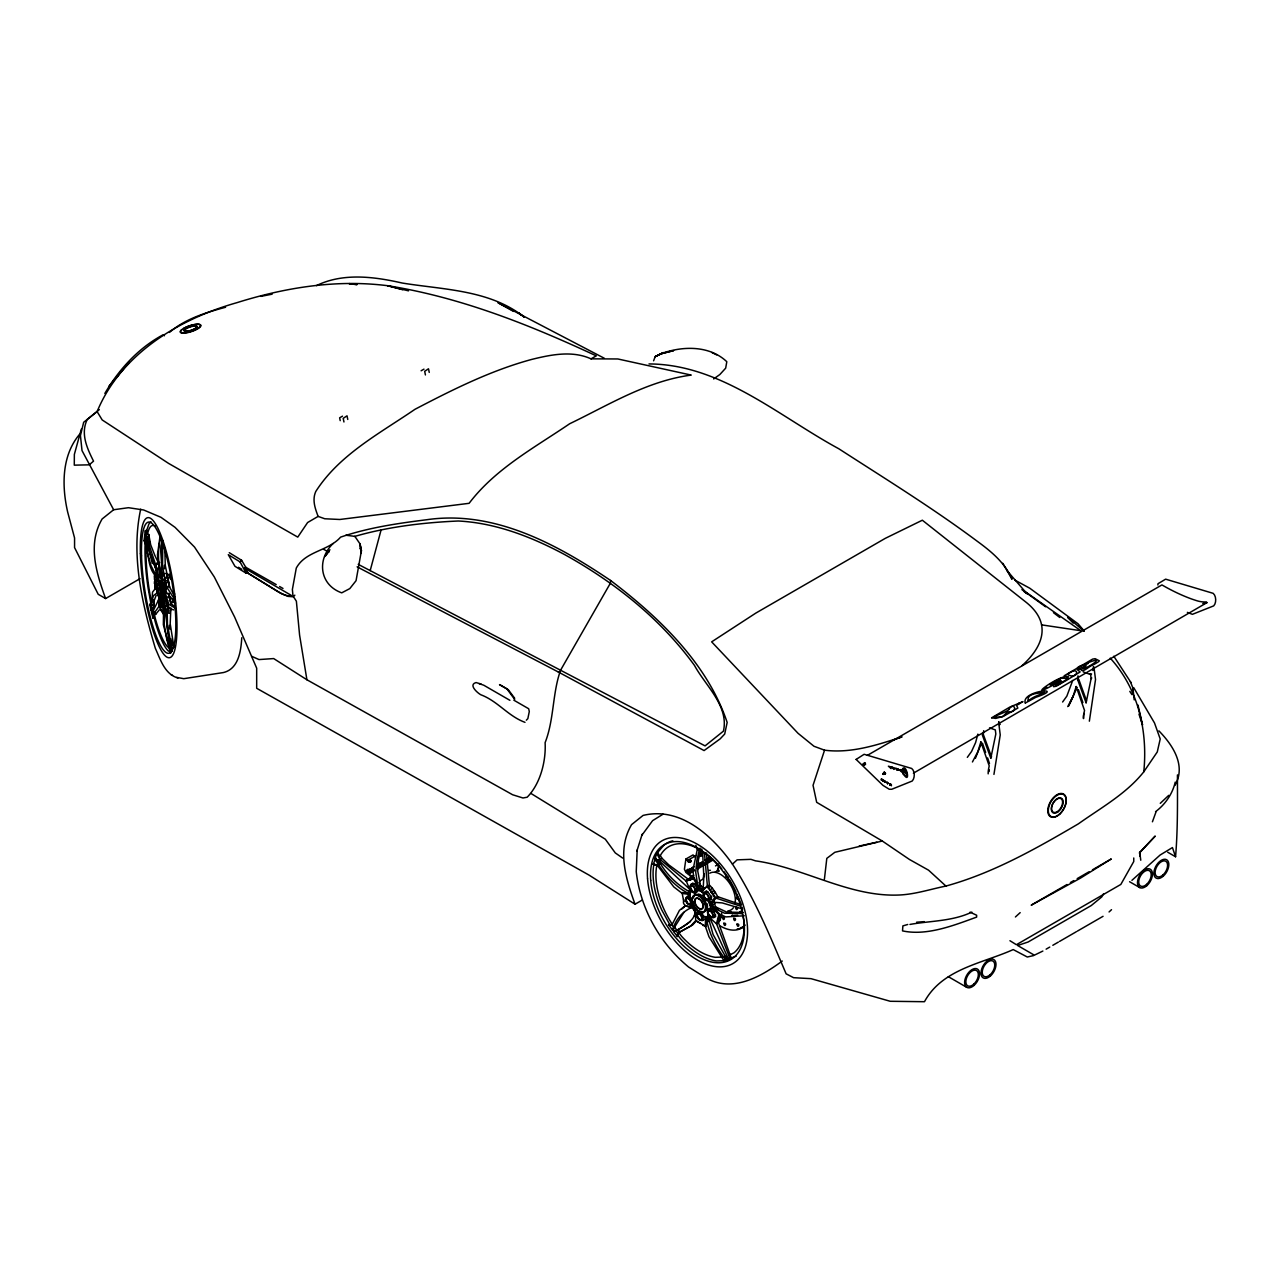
<?xml version="1.0" encoding="UTF-8"?>
<svg xmlns="http://www.w3.org/2000/svg" width="1279" height="1279" viewBox="0 0 1279 1279"><rect width="100%" height="100%" fill="white"/><g stroke="black" fill="none" stroke-linecap="round" stroke-linejoin="round"><path stroke-width="1.5" d="M153.544 599.627L154.104 607.317L152.745 607.829L152.473 610.531L153.768 612.065L152.745 607.829M1042.865 951.048L1033.416 955.637L1027.293 957.012L1013.224 949.578C982.224 963.519 942.223 968.874 924.477 1001.713L890.232 1001.281L810.998 978.659L793.588 977.684L786.121 973.831C770.198 936.372 754.642 898.45 732.467 864.14L737.104 859.856L750.949 859.344L755.505 860.847C804.683 867.865 849.608 897.49 899.952 894.98C915.62 894.149 930.616 889.177 945.916 886.059C993.175 873.061 1036.39 848.473 1078.421 823.82C1100.979 807.752 1126.351 793.795 1143.778 771.829C1147.887 731.14 1138.358 688.901 1110.236 658.141M163.584 605.718L164.879 606.534L168.524 638.988L172.137 651.107L167.437 624.184L167.245 613.632L164.879 606.534L163.584 605.718L163.36 624.744L170.794 652.945M162.881 606.102L163.424 614.16L161.042 609.747L161.682 611.65M1080.787 668.965L1077.398 669.732L1080.131 671.939L1067.118 679.964L1056.294 686.231L1053.592 686.711L1053.992 685.256A21.743 8.569 -12.4 0 0 1052.441 685.432C1023.967 700.956 1061.586 672.706 1068.301 677.055L1064.192 675.776L1092.618 659.101L1095.144 658.685L1099.348 660.827L1098.501 661.723A63.247 20.08 -16.4 0 1 1093.385 664.792C1089.628 665.464 1081.938 674.257 1080.787 668.997M170.299 612.257L169.883 613.233L166.67 612.817C170.171 604.2 162.177 595.518 166.238 587.045L162.513 565.766L162.833 540.617M167.197 610.898L170.491 610.978L170.89 608.005M174.599 646.407L173.065 647.606L173.976 647.462L170.187 623.768L170.858 608.34L167.229 608.9M993.943 774.403L1000.242 734.913L998.643 722.267M170.842 648.469L167.789 646.982A62.399 13.19 81.2 0 1 155.43 618.908L154.359 614.512L154.231 617.805L152.92 618.013L152.489 612.273L159.491 597.964M672.85 840.783A66.396 38.338 60 0 0 663.865 845.227L656.798 853.477L659.74 859.088L686.343 881.279L693.905 877.698M168.844 574.831L169.068 574.047L169.436 577.564M172.409 599.307L173.113 602.489L172.873 599.196M167.245 613.632C171.018 604.871 162.897 595.998 166.957 587.413L163.888 573.743L166.526 573.328L169.595 586.997L174.791 596.717M730.453 959.058L724.234 961.2L708.982 936.756L705.257 926.028L705.608 918.706L709.653 917.651L716.576 923.87L729.941 958.499L736.192 956.132M727.623 960.369L713.106 934.565L708.39 917.954L706.456 919.073L706.104 926.604L695.728 920.608L690.596 926.124L677.678 933.19L677.422 936.516L678.733 932.583L681.643 936.372A62.399 36.036 60 0 0 715.393 957.316L723.722 957.028M708.086 920.832L708.262 917.171M708.214 921.727L708.39 917.954M690.1 880.176L691.284 878.369L694.449 878.433L698.67 886.891L703.162 889.481L709.317 884.796L706.44 853.029L702.635 852.39L701.691 849.08M717.487 918.977L720.285 918.146L721.116 916.228L720.157 920.145L716.576 923.87L718.862 914.581L712.771 908.362L711.236 901.967L714.785 897.698L740.285 906.076M716.576 923.87L720.157 920.145L720.157 917.443M306.912 679.773L299.59 635.103L296.376 601.21L292.987 595.934L292.379 589.491L296.28 568.068C305.617 550.929 328.175 551.249 340.614 537.132C368.352 527.635 397.481 523.399 426.467 519.77C493.71 509.809 556.845 544.151 610.579 580.474L610.403 583.16L560.618 670.132C552.32 693.154 554.223 719.438 545.11 742.651C546.117 760.861 540.537 783.627 527.172 797.217L522.967 797.984L512.623 794.755L306.912 679.773L273.69 658.573L259.013 659.564L251.595 656.271M688.406 879.984L690.404 877.986L692.754 878.641L690.404 877.986L686.04 880.639L689.893 889.64L688.342 894.261L682.251 893.445L673.761 886.875L657.534 865.675L653.137 864.3L655.791 858.369L658.141 861.934L659.101 861.375C666.359 874.42 677.231 884.988 690.244 892.246L688.31 893.366L682.043 892.534L683.753 901.583L683.625 899.425M901.983 771.685C911.991 789.223 906.203 759.918 901.999 770.102M902.782 771.924L902.926 773.779L906.06 776.033A2.286 1.327 59.8 0 0 907.035 775.586C907.323 772.708 902.143 773.14 904.845 770.853C909.465 776.737 902.878 764.73 902.782 770.31M164.799 547.604L165.263 565.35L169.595 586.997L166.238 587.045M161.969 541.113L161.074 550.578L161.953 577.277L160.115 573.312L157.461 554.91L160.211 534.958M152.473 610.531L151.162 610.738L151.45 602.201L153.464 595.694L158.164 592.049L155.398 588.532L155.063 585.75M360.806 553.439L361.429 550.625L360.038 543.927L354.875 536.365L345.906 535.23M686.199 899.425A4.844 2.798 60 0 1 689.557 896.675L689.861 893.685M695.808 845.419L697.327 849.256L692.898 870.312L693.953 879.297L698.062 887.514L703.066 890.408L703.834 877.01L702.635 852.39M637.182 850.071L636.239 871.702C640.395 908.714 659.916 943.358 688.566 967.004L705.816 977.78C732.243 993.191 760.733 976.82 782.268 961.041M991.129 755.825L983.295 734.402L983.711 730.677M1083.249 671.923L1090.603 674.545L1091.115 678.637L1086.095 702.81L1077.621 679.597L1078.021 675.872M156.709 571.473L147.932 547.412L146.27 538.507L145.374 530.625L146.685 530.417L148.924 524.006A66.396 14.037 81.2 0 1 151.034 521.816M824.395 879.344L826.81 858.369L834.835 852.294L882.302 841.022L909.449 859.472L928.538 870.168L945.916 886.059M1152.427 821.789L1155.976 812.005M690.148 861.966C685.272 863.277 690.548 857.729 689.317 861.295L689.109 860.319M700.812 854.74C700.237 859.44 697.183 852.07 701.963 854.66M710.405 870.296L708.758 870.439M1167.727 852.23L1175.561 856.754C1177.847 829.671 1177.479 801.869 1177.447 774.898M155.175 584.071L154.615 575.006L156.566 578.012L157.221 575.454L156.901 577.165C146.414 567.972 149.851 551.952 144.031 540.665L145.374 530.625M146.541 538.155L145.998 535.214L144.687 535.405L146.27 538.507M146.509 542.12L146.238 544.262A62.399 13.19 81.2 0 0 151.498 602.425M156.741 570.162L157.445 576.397L155.83 564.615L156.965 562.952L159.603 562.536L158.724 563.543L154.775 555.23L150.698 544.79L148.748 534.462L147.485 534.238A62.399 13.19 81.2 0 1 155.239 526.165M148.412 537.148L148.748 534.462M241.763 637.757C240.996 650.691 238.661 668.949 223.441 672.546L183.776 678.685L176.678 677.39M721.708 913.206L721.244 916.931L717.375 921.008M702.475 851.654L700.157 849.848L699.181 850.407L696.831 860.479L695.744 872.342L698.062 887.514M695.488 857.122L692.994 854.932L685.912 859.024L684.425 869.224L685.912 872.454L691.315 876.643L693.698 875.268M641.93 900.24L635.039 904.221C625.847 878.737 616.686 849.959 631.57 824.635L643.081 815.426C680.428 806.298 712.531 835.89 732.467 864.14M145.646 542.967L144.655 535.645L145.966 535.437M157.125 577.772L157.813 574.623M166.83 574.799L167.517 577.964M703.066 890.408L707.383 885.899L704.505 853.397M972.44 761.964L977.875 751.62L980.865 741.9L989.211 765.865L988.603 768.855A27.019 15.652 59.8 0 0 988.171 773.859M983.295 734.402L982.32 734.961L990.809 758.175L995.829 733.986L995.318 729.909L989.53 727.847M1083.921 713.474L1083.889 713.49A27.019 15.652 59.8 0 0 1083.505 718.478A27.019 15.652 59.8 0 1 1083.889 713.49L1084.544 710.484L1076.183 686.519L1076.998 687.494M160.483 538.379C157.653 550.721 157.461 564.631 162.337 576.429M1076.183 686.519L1073.161 696.272L1067.725 706.6M1175.257 782.077C1172.539 793.795 1165.249 804.459 1155.545 811.685M688.342 894.261L689.701 889.241L659.229 860.847L654.912 858.673L656.798 853.477M162.513 540.09L161.122 545.557L161.778 560.953M653.137 864.3L657.262 864.732L656.527 867.034A62.399 36.036 60 0 0 671.875 923.662L672.434 924.381L668.565 924.701L672.61 930.249C675.2 920.129 682.267 911.335 692.051 907.387M672.61 930.249L683.961 912.247M699.581 881.103L702.874 879.217L704.249 873.893M977.859 734.114L975.589 742.619L971.56 751.476L967.324 757.36M1072.697 680.46L1066.846 696.128L1062.609 702.011M370.191 570.61L381.03 530.145M689.877 893.477L691.747 890.152A4.844 2.798 60 0 1 691.411 883.885L692.115 883.709A4.844 2.798 60 0 1 697.007 888.777L704.105 892.87A4.844 2.798 60 0 1 709.014 893.461L709.701 894.437A4.844 2.798 60 0 1 709.365 900.32L711.316 909.529A4.844 2.798 60 0 0 708.07 910.376A4.844 2.798 60 0 0 709.301 915.508L709.557 915.364A4.844 2.798 60 0 0 714.657 916.803L714.929 916.02A4.844 2.798 60 0 0 711.572 909.385L711.316 909.529M690.388 892.134L689.573 894.197M659.229 860.847L661.675 857.969L668.885 864.956L688.997 879.744M913.382 773.203L1206.864 602.697L1206.417 601.913A50.728 29.385 59.8 0 1 1195.945 600.443L1191.868 599.084A225.184 130.41 59.8 0 1 1161.94 584.919L867.386 755.361M641.85 835.283L652.594 820.67L663.018 814.195M636.878 851.031L642.202 834.18M654.097 863.741L653.745 864.876A66.396 38.338 60 0 0 661.739 909.945L669.525 924.141M658.141 861.934L658.861 859.616M657.758 852.917L659.916 856.29A62.399 36.036 60 0 1 695.904 847.561L698.254 849.016M901.791 736.928C877.058 745.065 850.903 753.603 824.555 750.181L813.044 785.306L816.673 802.317L882.302 841.022M981.457 743.083L975.413 758.271M1076.231 689.333L1068.7 706.04M864.316 763.387C868.441 762.668 860.415 765.673 864.396 764.202M865.547 764.666L864.62 762.636L864.204 763.883M882.814 773.491L883.805 774.45L882.91 773.923M885.196 774.099L884.253 772.084L883.837 773.315M161.522 610.275L159.315 605.942L153.016 614.751L155.67 614.32L159.379 609.811M140.674 509.17C130.778 555.278 142.113 603.928 155.335 648.309C160.371 659.34 164.703 674.321 178.005 678.014M81.296 429.168L74.358 454.413L74.278 465.156L89.242 464.837L93.527 461.159C87.148 448.305 80.321 433.917 87.212 419.48L99.33 409.6M1174.969 785.386C1186.304 765.721 1172.955 745.241 1158.87 730.837M156.214 595.263L153.672 601.849L154.104 607.317L151.466 607.733L152.537 592.113L155.398 588.532M711.492 858.705L710.58 859.216C709.557 854.916 708.15 860.175 710.117 860.048M657.534 865.675L660.108 862.909L659.468 864.556M653.585 360.806L655.216 356.633L660.348 353.947L673.489 350.654L660.348 353.947C681.883 345.906 709.142 344.994 726.808 361.701L725.673 368.16L719.837 374.539L713.65 378.936M689.925 893.094L689.301 896.883A4.844 2.798 60 0 1 692.563 901.423A4.844 2.798 60 0 1 691.315 905.132L693.186 908.554M700.157 848.121L699.181 850.407L697.327 849.256M160.115 573.312L159.156 563.543L157.988 562.808L158.612 564.231M730.181 912.535L731.252 912.215L732.307 913.766M156.582 563.751L157.573 563.495L155.83 564.615M1069.788 703.45L1073.161 696.272M104.846 393.452C118.787 369.567 138.516 347.872 163.104 334.794L164.479 335.753M696.655 912.966L696.943 912.455A5.196 2.99 60 0 1 703.13 916.036L706.328 917.011M675.36 925.948L673.425 927.067L671.891 924.989L679.453 910.344L685.256 905.788C701.707 908.666 681.387 908.25 683.594 901.263M1086.383 700.764L1086.095 702.81M1103.585 893.733L1101.747 896.947L1091.259 905.548L1028.092 942.015L1017.62 945.501L1033.576 954.726M161.953 577.277L163.888 573.743M157.205 564.295L157.988 562.808M333.164 543.447C316.728 559.099 319.222 584.759 341.717 592.848L349.806 588.596L356.058 580.682L361.429 550.625L359.911 548.291M720.029 919.473L718.494 922.751L731.428 958.499M119.411 373.772L118.915 374.507A77.859 10.024 -49 0 0 118.467 375.147M694.385 915.828L696.336 912.982M120.258 372.525L123.823 368.496M690.084 892.678L691.747 890.152M691.459 907.147C703.018 915.94 681.787 928.634 673.521 931.448L677.422 936.516M1143.778 771.829L1157.271 751.956L1160.213 738.974L1154.505 722.971L1133.69 687.622M79.57 434.332C61.52 455.644 61.728 486.292 67.707 512.208L74.566 537.979L74.566 547.604L98.211 594.287L105.597 598.556L140.035 578.668M329.934 549.714L324.914 556.525L329.087 551.057M744.298 915.764L725.817 916.915L719.773 914.309L713.522 907.93L712.131 902.191L717.711 896.691L741.5 904.813L736.608 893.621M108.651 386.61L129.067 362.245M1022.161 665.528C1044.032 645.863 1051.658 622.249 1025.614 601.881L922.335 520.217L885.26 538.363L755.857 613.073L711.652 641.85L798.016 733.283L813.988 746.265L824.555 750.181M696.4 920.864L692.61 924.973L677.678 933.19L676.223 931.032L690.5 921.519M294.841 595.183L293.083 596.765L288.031 596.382L281.428 593.68L248.27 573.28L246.144 573.2L244.785 568.292L245.744 567.268L241.619 560.282L229.277 552.688M240.068 561.913L228.286 554.67L234.968 566.309L246.144 573.2L240.068 561.913L241.619 560.282M526.34 720.173L527.843 718.638L529.298 711.524L528.675 708.742L513.87 700.205M154.887 584.375L155.143 581.897M1160.277 803.324L1168.734 795.362M169.468 332.428C185.071 318.871 205.935 312.524 225.568 307.264M1109.069 911.959L1111.515 909.673M701.979 852.422L702.842 852.342M725.848 874.948L726.344 877.362L727.687 876.579M1015.414 916.979L1020.178 912.63M154.839 582.185L154.791 579.403M1131.915 880.336L1160.117 855.027L1172.443 847.561L1175.561 856.754M689.221 872.118L689.413 871.559A3.597 2.078 60 0 0 688.821 870.551L687.255 870.999L687.814 869.288L686.519 870.439A3.261 1.887 60 0 0 687.063 871.383L688.63 870.935L688.022 872.774L693.969 869.368M712.707 894.005L715.361 892.47L712.467 888.377L709.861 889.976L714.785 897.698M701.436 865.068C702.123 860.815 696.384 864.124 700.412 865.659M707.575 861.518L706.616 859.056L707.351 861.087L706.44 861.614L705.384 859.776M693.218 877.25L688.47 879.105M635.039 904.221L588.964 875.06L256.679 688.294L256.679 668.166L234.601 616.99L214.312 576.973L194.52 547.06L175.015 527.316L160.962 517.308L143.648 509.985L128.46 507.699L113.639 509.745L102.128 518.97C87.244 544.294 96.405 573.056 105.597 598.556M97.38 411.358L83.679 422.262L80.433 435.579L82.016 450.592L113.639 509.745M681.467 909.193L684.329 906.923M711.028 892.262L713.682 890.728M707.447 916.787L709.557 915.364M712.771 908.362L715.457 906.811L726.632 912.055L743.035 912.471M165.487 582.92L169.116 582.361M318.119 516.396L307.599 522.535L297.767 537.116L168.604 463.414L102.208 419.96L97.108 411.614C120.945 353.819 179.044 319.031 236.903 302.675C285.601 287.407 336.521 279.27 387.553 285.697C460.6 297.288 529.586 324.786 596.286 355.866L591.01 358.839C572.161 350.27 550.785 354.715 531.552 359.463C490.592 370.574 452.446 389.727 414.988 409.296C379.831 433.357 339.255 454.653 315.769 491.504C312.012 499.881 315.098 508.371 318.119 516.396L324.754 518.762L339.798 519.482L469.105 503.318C495.389 468.658 534.414 447.746 569.667 423.749C608.9 404.867 647.206 380.87 691.204 375.083L617.837 358.967L591.01 358.839M1000.226 724.25L999.347 724.761L998.899 721.612M1092.794 670.468L1093.673 669.956L1093.225 666.823M1089.564 674.177L1090.539 673.617M1091.563 673.985L1090.683 674.736M342.5 416.171L339.638 417.817L340.214 420.647M421.111 370.782L423.973 369.135M654.912 858.673L655.871 858.113M659.772 856.738L660.747 856.179L661.675 857.969M700.109 850.183L701.02 849.656L698.462 859.536L697.758 871.175L700.604 885.771L704.058 887.914M687.862 860.271L695.84 855.667M690.82 860.431L688.39 860.719L689.317 861.295M688.949 860.415L690.612 861.646L688.598 861.71M702.139 854.388L700.412 853.397L701.771 855.747L701.276 853.653L699.357 854.468L701.02 855.715M699.901 854.148L701.579 855.395L699.549 855.459M692.594 867.146L694.417 866.65M697.407 865.531L698.222 863.901L699.517 866.171M702.986 862.909L701.659 863.325A2.51 1.455 60 0 1 701.212 862.542C704.185 860.032 700.636 863.964 702.858 862.446M703.29 863.437L702.635 864.38M697.151 867.546L703.482 863.885M704.809 863.117L712.131 858.896M694.033 870.056L690.628 872.022L691.044 872.742M697.439 868.089L712.771 859.232M694.513 870.727L688.582 873.157L690.5 873.045M697.854 868.809L713.186 859.952M686.04 880.639L687.974 879.52M715.473 865.931L718.766 864.028M714.977 872.23L718.27 870.344L718.174 866.522M698.67 886.891L700.604 885.771L702.842 887.274M691.507 890.296A4.844 2.798 60 0 0 695.52 892.614A4.844 2.798 60 0 0 696.767 888.921L697.007 888.777M689.557 896.675L689.941 897.346A5.196 2.99 60 0 1 691.859 905.26L691.379 905.5M696.767 888.921L704.105 892.87M691.315 905.132L694.801 910.344M703.866 893.014A4.844 2.798 60 0 0 705.113 898.146A4.844 2.798 60 0 0 709.126 900.464L709.365 900.32M711.236 901.967L714.066 901.071L715.441 906.827L717.951 909.369M697.055 913.254L697.311 913.11A4.844 2.798 60 0 0 700.125 919.889L700.988 920.384A4.844 2.798 60 0 0 703.818 916.867L703.562 917.011A4.844 2.798 60 0 0 700.316 912.407A4.844 2.798 60 0 0 697.055 913.254L693.762 909.513M673.521 931.448L678.158 929.913L678.765 930.808L678.158 929.913M712.051 912.375L714.705 910.856M742.188 907.291L742.459 912.79M726.568 958.978L724.138 960.017M724.234 961.2L725.113 959.458M730.901 957.939L728.39 958.802L709.653 917.651M1067.006 884.508L1031.21 905.18L1080.435 878.145L1111.291 858.944L1092.458 869.816M1070.395 882.542L1073.784 880.591M1077.19 878.625L1089.069 871.766M1046.126 949.162L1049.755 947.068M1052.825 945.293L1058.341 942.111M1059.524 941.44L1076.263 931.767M1077.254 931.192L1103.058 916.308M172.425 648.629L171.466 648.773L171.882 651.011L170.027 651.395L166.766 639.228L164.128 624.168L164.176 606.374M909.945 924.429C930.185 920.816 952.471 921.376 971.832 912.119M164.863 580.81L168.492 580.25M1206.864 602.697L1206.736 602.777A43.566 25.228 59.8 0 1 1202.804 603.528M164.447 578.284L168.077 577.724M729.797 954.885L734.018 952.791A62.399 36.036 60 0 0 743.962 921.28L742.875 915.204M729.462 954.997L730.469 954.486M316.441 285.633C342.916 272.587 374.235 276.648 402.086 283.011C443.285 289.725 489.889 289.773 524.006 316.984M705.608 918.706L710.085 918.13M163.392 604.471L161.458 602.841A5.196 1.103 81.2 0 0 159.188 597.948L157.333 589.683A5.196 1.103 81.2 0 0 157.637 587.365M710.852 859.632L709.206 857.569L709.349 859.216M706.711 862.03L705.065 859.952M892.726 740.253L901.807 736.912M165.503 597.277L169.132 596.717L171.066 604.359L168.78 593.28L169.132 596.717M705.672 916.995L707.687 916.643M706.088 917.155L708.678 915.492L708.214 914.709A5.196 2.99 60 0 1 710.133 909.001L710.484 906.267L708.182 900.992A5.196 2.99 60 0 1 703.178 893.893L703.29 893.222A14.469 8.361 60 0 0 696.767 889.465L696.895 890.264A5.196 2.99 60 0 1 691.891 891.575L691.315 890.887M354.539 536.461C388.208 526.724 423.365 522.551 458.33 521.001C495.9 522.935 531.6 536.876 564.455 554.462C614.703 582.345 660.508 618.7 694.481 665.416C705.321 685.528 729.206 706.12 723.418 731.156L705.081 745.881L358.216 564.343M907.738 924.477L902.878 925.9L902.526 930.888C926.811 936.132 953.782 925.42 976.628 917.107L976.644 915.236L970.042 912.167M718.862 914.581L719.773 914.309L719.31 918.05L718.462 917.762M864.428 763.067L865.052 764.41M884.061 772.5C885.947 775.841 882.75 769.814 885.628 773.459C882.654 772.068 882.382 775.474 884.045 773.635M859.168 846.074L876.866 842.19M260.788 296.392L272.139 294.186M149.083 536.445L146.445 536.844L156.614 567.7M146.829 539.514L148.14 539.306M144.031 540.665L145.358 540.457M160.69 572.88L163.344 572.464M159.443 576.461A4.844 1.023 81.2 0 0 159.395 574.415L162.337 579.963A4.844 1.023 81.2 0 1 164.128 581.577L164.383 582.712A4.844 1.023 81.2 0 1 164.256 588.532L165.071 598.044A4.844 1.023 81.2 0 1 166.302 605.383L166.19 606.118A4.844 1.023 81.2 0 1 164.911 605.575M161.937 580.858A4.844 1.023 81.2 0 1 162.001 580.011L162.337 579.963M158.084 593.296L157.749 589.427A4.844 1.023 81.2 0 1 156.55 587.317M162.737 586.469A4.844 1.023 81.2 0 0 163.92 588.58L164.256 588.532M163.488 599.1A4.844 1.023 81.2 0 1 164.735 598.092L165.071 598.044M164.144 600.97L167.757 600.411M151.162 610.738L149.675 604.327L152.057 604.983M163.648 604.487L161.889 603.944A4.844 1.023 81.2 0 0 160.706 598.652A4.844 1.023 81.2 0 0 159.507 598.812M163.552 606.71L166.19 606.31M152.92 618.013L151.498 612.129L152.809 611.922M170.059 652.594L171.37 652.386L168.141 650.819A66.396 14.037 81.2 0 1 154.999 620.954L154.231 617.805M648.981 363.939C720.78 364.211 778.767 416.219 838.768 448.737C885.388 478.858 932.663 508.003 977.204 541.225C991.305 551.521 1005.022 562.824 1012.025 579.243L1002.816 563.304M711.811 905.132L712.659 905.02M916.611 922.207L924.317 921.647M741.836 913.494L724.617 913.222L713.522 907.93M731.78 915.54L737.695 915.204M724.458 956.612L726.152 956.564M725.193 960.641L716.368 960.945A66.396 38.338 60 0 1 680.46 938.658L678.382 935.956M167.741 604.775L169.515 608.468L173.688 609.923M1091.754 677.966L1091.115 678.637M691.252 879.233L693.953 879.297M712.131 902.191L722.123 902.894L742.587 908.985M668.565 924.701L671.891 924.989M737.232 896.947C734.21 898.737 740.925 901.263 737.807 897.266M1077.621 679.597L1078.773 679.341L1086.415 700.46M356.697 284.498L349.055 283.65L356.953 284.689M1041.586 624.871L1080.819 630.707L1024.367 591.074M151.498 612.129L152.489 612.273M524.998 722.331C508.131 716.176 497.787 701.116 480.808 694.753C477.419 692.914 468.082 684.665 476.092 682.554L481.08 684.073M408.513 290.845L387.553 285.697L402.725 289.757M695.376 912.678L695.728 920.608L700.556 923.406M903.406 770.837L901.471 770.278L903.326 771.077M479.033 683.594L483.798 685.24L509.889 700.316M175.687 608.372L169.068 604.519L166.126 597.053M705.257 926.028L702.651 925.325M691.923 870.567L690.052 868.617L689.813 869.976L688.965 869.24L690.276 871.511M691.411 870.855L690.005 870.296L690.596 871.319M717.887 868.713L719.118 871.287L717.215 870.184M158.868 594.927L159.188 598.156M171.21 674.72L172.489 675.344M711.859 352.492L716.704 354.907M247.151 572.72L248.27 573.28L244.785 568.292L291.388 595.438L289.725 596.19L284.929 595.055L278.662 592.097L247.151 572.72L244.785 568.292M709.669 860.319L708.614 859.776L708.806 860.815M323.587 549.331L328.895 552.112M357.113 566.853L559.051 672.386M604.343 358.28L498.043 302.755L513.503 311.405M1187.376 612.369L1192.396 614.336L1213.691 605.878C1216.569 602.937 1216.329 595.966 1213.179 593.344L1165.633 579.163L1157.991 583.72L1157.879 585.015M558.299 671.987L704.074 750.565L720.189 738.83L724.697 734.05L727.159 722.443C707.415 663.433 659.101 617.293 610.579 580.474M1014.759 580.042L1029.835 588.26L1078.005 623.752L1084.192 630.947M245.744 567.268L276.216 584.599M279.605 586.517L282.995 588.452M885.036 774.051L883.949 772.5M884.62 780.989L885.42 781.453M884.62 781.229L885.356 781.853L884.62 781.437M1129.581 881.727L1139.669 887.546M948.315 976.676L966.796 987.356M701.675 918.993L702.539 919.489A4.844 2.798 60 0 0 704.105 919.681M238.518 567.284L241.763 569.283M530.993 793.476L605.287 839.184L615.295 852.933L622.761 858.129M1009.946 940.72L1016.405 944.717L1120.836 884.428L1133.754 861.518L1133.754 857.969M705.544 853.557L707.415 854.708A62.399 36.036 60 0 1 721.836 868.985M688.31 893.366C673.601 885.851 663.337 872.694 654.832 858.912M164.943 590.562L175.591 603.033M1021.921 589.619L1045.614 606.774M1023.871 591.394L1026.989 593.728L1007.244 570.914M1053.448 612.641L1059.763 617.485M687.926 873.253L691.891 876.307M524.134 317.032L518.571 312.7L521.464 315.146M149.675 604.327L150.89 605.319L153.384 604.775L154.072 607.621M1084.032 631.123L1067.661 617.293L1073.145 623.113M892.039 767.24L893.813 769.35L896.099 768.407L888.377 766.185L891.047 768.551L890.792 767.272L891.895 767.192M685.912 859.024L688.406 861.215M701.372 854.404L700.652 854.532M690.42 860.655C688.086 858.705 691.347 863.501 690.932 860.671M174.935 606.981L171.834 604.104L168.78 596.638M704.121 876.579L703.45 875.603M160.387 608.868L159.619 605.974M707.383 885.899L715.776 897.794M707.175 886.923L709.861 889.976M709.829 885.388L712.467 888.377M174.599 599.419L166.957 587.413M674.305 926.827L677.119 930.488M673.585 929.705L674.497 930.888M726.664 960.929C716.864 948.666 709.301 934.629 706.456 919.073M693.058 908.586L693.889 909.497M864.892 764.314L864.316 763.067M689.605 861.135C693.81 863.613 687.702 856.115 689.909 862.062M1130.364 681.675L1132.906 688.022L1134.201 699.853M159.395 574.415L162.001 580.011M1113.817 656.255L1130.972 682.554M1129.821 691.363L1131.947 694.641M708.502 860.991L707.191 858.721L708.518 857.985L709.333 859.056M699.213 866.363L698.654 865.403L698.206 866.922M162.017 586.581C165.087 585.958 159.507 574.815 161.809 586.054M715.297 892.358L717.439 896.163M514.67 698.254L508.275 689.685L499.513 684.601L506.916 688.853L514.702 699.437M698.91 882.398L700.716 885.979M157.013 571.697L149.483 552.128L148.844 544.742M981.265 743.115L980.865 741.9M991.593 756.752L991.097 756.129L990.809 758.175M156.63 581.369L157.125 575.198L157.333 575.998A5.196 1.103 81.2 0 0 159.172 575.742L159.124 574.926A14.469 3.054 81.2 0 1 161.522 580.058L161.474 580.698A5.196 1.103 81.2 0 0 161.778 584.327M709.126 900.464L711.012 906.187M168.988 638.892L170.715 643.753M1078.405 689.669L1082.897 702.571M982.464 743.195L985.645 752.42M987.612 757.935L989.498 763.483M164.367 605.91L166.67 612.817M1138.981 714.162L1142.547 724.889L1137.958 705.017M170.746 638.637L172.873 646.023M149.611 552.976L152.313 563.495M155.351 612.897L155.67 614.32M154.871 585.43C157.461 593.424 155.255 576.429 154.647 583.848M158.692 594.335L158.932 595.47M158.356 594.383L158.596 595.518M700.652 854.82L700.86 855.811M700.077 854.068L700.268 855.043M429.248 372.413L428.497 368.784L424.676 371.31L425.427 374.939M347.776 419.448L347.025 415.819L343.204 418.361L343.955 421.974M729.366 958.243L728.63 959.953L728.39 958.802M151.002 604.12L148.14 588.292A66.396 14.037 81.2 0 1 145.214 541.529M146.685 530.417L147.421 534.67M167.149 625.639L168.204 633.201M148.908 538.107L149.659 543.479M163.92 588.58L164.735 598.092M1140.772 860.239L1139.749 852.326L1155.225 836.066L1139.365 853.109L1139.749 852.326L1139.749 856.227M1093.929 666.919L1095.527 679.549L1089.356 721.18M145.87 541.465L147.261 552.48L150.906 565.366L156.901 577.165L157.477 574.671A4.844 1.023 81.2 0 0 158.052 576.653M169.452 625.319L169.819 629.124M160.339 604.04C157.701 590.61 159.108 611.826 160.339 604.04A4.844 1.023 81.2 0 0 160.882 606.134L161.186 606.806A4.844 1.023 81.2 0 0 162.225 603.896M164.336 565.27L164.543 568.851M166.494 614.048L166.878 623.736M154.343 575.918L154.487 579.659M1132.906 688.022L1133.082 694.257M890.951 784.411L891.367 785.802L891.367 784.666C889.241 783.356 890.104 785.85 890.76 784.299M117.316 376.873A77.859 10.024 -49 0 1 118.068 375.738M989.163 771.541A27.019 15.652 59.8 0 1 989.306 769.878M745.193 925.069A42.223 24.381 60 0 1 720.349 926.06M690.868 879.952A42.223 24.381 60 0 1 690.532 876.163M709.749 873.205A21.231 12.262 60 0 1 727.287 880.208A21.231 12.262 60 0 1 735.137 903.134M733.363 907.754A21.231 12.262 60 0 1 727.863 910.92M743.419 927.035A42.223 24.381 60 0 1 737.232 928.938M714.705 902.99A8.154 4.7 60 0 1 714.13 904.269M743.834 926.683A42.223 24.381 60 0 1 740.717 927.643M709.142 886.363A1.823 1.055 60 0 1 709.781 886.939M716.975 897.266A1.823 1.055 60 0 1 718.558 897.123M715.664 908.058A1.823 1.055 60 0 1 716.304 908.634M724.042 871.798A62.399 36.036 60 0 1 728.183 877.682M729.142 879.201A62.399 36.036 60 0 1 736.017 891.959M715.744 916.483A4.844 2.798 60 0 1 712.675 916.116M709.749 911.24A4.844 2.798 60 0 1 710.213 908.666M698.75 914.117A4.844 2.798 60 0 1 699.757 911.096M711.54 899.121A4.844 2.798 60 0 1 708.47 898.753M705.496 892.854A4.844 2.798 60 0 1 706.568 890.855M696.559 891.623A4.844 2.798 60 0 1 694.865 890.903M691.891 885.004A4.844 2.798 60 0 1 692.962 882.99M697.934 891.271A4.844 2.798 60 0 1 697.311 891.575M691.571 904.988A4.844 2.798 60 0 1 688.294 903.566M687.542 902.67A4.844 2.798 60 0 1 686.455 900.528M693.73 903.773A4.844 2.798 60 0 1 691.523 903.901M687.734 898.529A4.844 2.798 60 0 1 688.214 895.955M698.398 894.085A9.545 5.516 60 0 1 701.883 895.732M703.562 897.314A9.545 5.516 60 0 1 705.049 899.265M707.063 903.725A9.545 5.516 60 0 1 706.855 909.561M696.144 894.533A9.545 5.516 60 0 1 706.376 904.125A9.545 5.516 60 0 1 700.652 911.272M693.378 897.986A9.545 5.516 60 0 1 694.849 895.172M702.475 912.423A9.704 5.612 60 0 1 692.163 899.617A9.704 5.612 60 0 1 702.475 898.689A9.704 5.612 60 0 1 702.475 912.423A3.837 2.222 60 0 1 703.098 912.982M709.573 898.497A3.837 2.222 60 0 0 710.197 898.577L710.756 898.434A3.837 2.222 60 0 0 711.556 896.035M706.184 893.701A3.837 2.222 60 0 1 707.895 891.591M693.202 884.029A3.837 2.222 60 0 1 694.961 883.917M695.648 884.317A3.837 2.222 60 0 1 696.304 884.892M697.599 890.232A3.837 2.222 60 0 1 697.151 890.584M693.49 902.111A3.837 2.222 60 0 1 691.587 903.07M688.214 898.274A3.837 2.222 60 0 1 688.246 897.522L688.454 896.899A3.837 2.222 60 0 1 688.821 896.451M689.317 896.195A3.837 2.222 60 0 1 689.925 896.163M699.373 913.941A3.837 2.222 60 0 1 699.421 913.174L699.629 912.551A3.837 2.222 60 0 1 701.755 912.007M715.68 914.933A3.837 2.222 60 0 1 713.09 915.588M710.389 911.096A3.837 2.222 60 0 1 710.437 910.328M712.099 908.969A3.837 2.222 60 0 1 712.771 909.161M171.466 579.467A8.154 1.727 81.2 0 1 171.978 579.899M174.552 593.616A8.154 1.727 81.2 0 1 174.344 594.767M159.172 577.66A4.844 1.023 81.2 0 1 158.372 577.325M157.301 570.082A4.844 1.023 81.2 0 1 157.685 568.292L157.941 568.26A4.844 1.023 81.2 0 1 159.731 574.367M155.766 581.705A4.844 1.023 81.2 0 1 156.693 580.138M157.909 588.084A4.844 1.023 81.2 0 1 157.413 589.475M161.042 580.906A9.545 2.014 81.2 0 1 161.698 582.377M163.168 598.236A9.545 2.014 81.2 0 1 162.705 598.588M165.471 586.997A4.844 1.023 81.2 0 1 165.167 586.102M163.025 600.059A5.196 1.103 81.2 0 1 164.016 597.277L163.312 588.852A5.196 1.103 81.2 0 1 162.321 586.725M158.9 579.867A9.545 2.014 81.2 0 1 162.737 592.785A9.545 2.014 81.2 0 1 159.907 596.078M154.759 585.558A3.837 0.815 81.2 0 0 156.23 588.356A3.837 0.815 81.2 0 0 155.958 583.176A3.837 0.815 81.2 0 0 154.535 581.481L154.471 582.057A3.837 0.815 81.2 0 0 154.487 583.672M183.616 328.495A10.871 3.006 -18.3 0 1 200.483 324.802A10.871 3.006 -18.3 0 1 189.148 332.284A10.871 3.006 -18.3 0 1 181.858 329.646M856.131 759.422L883.006 785.402L889.257 789.255L891.783 789.255L912.215 781.021C915.045 778.08 915.013 771.061 911.703 768.471L864.14 754.29L856.131 759.422M162.753 599.995C163.936 612.417 165.87 598.556 162.753 599.995M170.027 576.237L170.715 579.419L170.027 576.237M1028.172 701.036C1032.808 696.847 1036.869 696.032 1044.639 692.451C1038.564 693.266 1026.445 693.186 1028.204 700.988M1025.31 703.05L1035.782 697.311C1068.189 686.343 1020.754 690.436 1025.31 703.05M1082.674 668.661C1085.871 669.429 1108.589 654.544 1087.694 662.842C1090.523 664.472 1078.261 664.728 1077.238 668.421C1076.071 671.539 1093.273 660.524 1082.674 668.661M722.555 917.363C723.402 922.783 726.312 916.164 722.555 917.363M723.77 923.294C724.617 928.73 727.527 922.111 723.77 923.294M733.634 918.418C734.45 923.822 737.439 917.251 733.634 918.418M735.633 907.419C736.432 912.822 739.438 906.251 735.633 907.419M736.944 924.157C737.807 929.593 740.717 922.974 736.944 924.157M740.285 911.495C741.149 916.915 744.058 910.296 740.285 911.495M991.625 717.791L995.654 718.414L1003.216 716.432L1017.844 708.086L1016.581 705.4L1022.96 701.579L1009.898 707.047L991.625 717.791M158.628 599.483L158.548 600.075A3.837 0.815 81.2 0 0 159.779 606.326A3.837 0.815 81.2 0 0 160.291 602.425A3.837 0.815 81.2 0 0 158.628 599.483M162.657 598.972L162.593 599.547A3.837 0.815 81.2 0 0 163.808 605.814A3.837 0.815 81.2 0 0 164.32 601.897A3.837 0.815 81.2 0 0 162.657 598.972M1009.275 708.71C1010.122 711.492 985.629 718.43 998.02 717.039C1005.15 718.382 1004.91 711.108 1009.515 711.843C1017.844 712.291 1014.679 701.627 1009.275 708.71M1020.146 702.795L1017.572 704.201L1020.146 702.795M1046.782 687.319L1044.208 688.726L1046.782 687.319M898.625 769.638L897.698 769.191L898.625 769.638M685.816 898.418L685.608 899.041A3.837 2.222 60 0 0 688.949 904.605A3.837 2.222 60 0 0 690.372 900.4A3.837 2.222 60 0 0 685.816 898.418M686.231 898.881L686.056 899.409A3.197 1.855 60 0 0 688.837 904.029A3.197 1.855 60 0 0 690.02 900.528A3.197 1.855 60 0 0 686.231 898.881M696.991 914.085L696.783 914.709A3.837 2.222 60 0 0 700.109 920.256A3.837 2.222 60 0 0 701.547 916.052A3.837 2.222 60 0 0 696.991 914.085M697.391 914.533L697.215 915.061A3.197 1.855 60 0 0 700.013 919.697A3.197 1.855 60 0 0 701.196 916.18A3.197 1.855 60 0 0 697.391 914.533M708.006 911.24L707.799 911.863A3.837 2.222 60 0 0 711.124 917.411A3.837 2.222 60 0 0 712.547 913.206A3.837 2.222 60 0 0 708.006 911.24M708.406 911.687L708.23 912.215A3.197 1.855 60 0 0 711.012 916.851A3.197 1.855 60 0 0 712.211 913.334A3.197 1.855 60 0 0 708.406 911.687M863.277 763.739L864.172 765.002L863.277 763.739M1055.846 684.936L1058.98 684.265L1068.205 678.43L1061.058 678.142L1049.579 684.649L1051.45 684.857L1060.643 680.108L1054.312 684.073L1061.458 681.131L1055.878 684.904M899.745 770.054L896.803 770.214L896.467 768.503L899.745 770.054M887.786 782.604L887.69 783.547L887.786 782.604M1067.437 674.369C1077.893 681.115 1081.299 663.785 1067.437 674.369M708.918 859.04L707.735 858.928L708.918 859.04M1057.062 798.991L1055.623 800.046A7.85 4.524 -60 0 0 1052.809 811.973A7.85 4.524 -60 0 0 1062.082 805.21A7.85 4.524 -60 0 0 1057.062 798.991M195.783 328.159L194.728 328.847A6.507 1.807 -18.3 0 1 184.624 331.053A6.507 1.807 -18.3 0 1 191.418 326.577A6.507 1.807 -18.3 0 1 195.783 328.159M692.531 867.722L691.443 868.345L692.531 867.722M700.38 863.213L699.325 863.821L700.141 865.228L701.196 864.62L700.38 863.213M660.076 354.283L655.216 356.633L663.801 352.556L660.076 354.283M694.209 891.559L693.746 891.671A3.197 1.855 60 0 1 690.404 887.61A3.197 1.855 60 0 1 693.49 886.795A3.197 1.855 60 0 1 694.209 891.559M694.513 892.102L693.969 892.246A3.837 2.222 60 0 1 689.957 887.386A3.837 2.222 60 0 1 693.666 886.411A3.837 2.222 60 0 1 694.513 892.102M707.799 899.409L707.351 899.521A3.197 1.855 60 0 1 703.994 895.46A3.197 1.855 60 0 1 707.095 894.645A3.197 1.855 60 0 1 707.799 899.409M708.118 899.952L707.559 900.096A3.837 2.222 60 0 1 703.546 895.236A3.837 2.222 60 0 1 707.255 894.261A3.837 2.222 60 0 1 708.118 899.952M882.142 779.359L882.782 780.877L882.142 779.359M157.733 577.005L157.525 577.021A3.837 0.815 81.2 0 1 156.054 571.313A3.837 0.815 81.2 0 1 157.413 571.121A3.837 0.815 81.2 0 1 157.733 577.005M162.705 587.716L162.497 587.748A3.837 0.815 81.2 0 1 161.026 582.025A3.837 0.815 81.2 0 1 162.385 581.849A3.837 0.815 81.2 0 1 162.705 587.716M903.342 770.486L900.24 769.59L900.576 771.285C907.994 773.667 898.577 770.022 903.39 771.413L903.342 770.486M699.021 898.833L697.95 898.386A5.819 3.357 60 0 0 695.872 904.813A5.819 3.357 60 0 0 702.747 907.738A5.819 3.357 60 0 0 699.021 898.833M881.423 778.959L881.423 780.11L881.423 778.959M883.597 780.19L883.597 781.341L883.597 780.19M884.397 780.654L884.397 781.805L884.397 780.654M886.923 782.108L887.562 783.627L886.923 782.108M889.72 783.707L889.72 784.858L889.72 783.707M885.452 782.204L884.62 781.725L885.452 782.204M158.964 584.615L158.564 583.943A5.819 1.231 81.2 0 0 157.813 589.923A5.819 1.231 81.2 0 0 160.323 594.303A5.819 1.231 81.2 0 0 158.964 584.615M360.614 547.364L360.038 543.927L361.126 552.24L360.614 547.364M1146.576 884.428A8.857 5.116 -60 0 0 1149.389 870.711A8.857 5.116 -60 0 0 1138.918 880A8.857 5.116 -60 0 0 1146.576 884.428M1162.979 874.948A8.857 5.116 -60 0 0 1165.793 861.247A8.857 5.116 -60 0 0 1155.321 870.519A8.857 5.116 -60 0 0 1162.979 874.948M1146.895 885.612A10.584 6.107 -60 0 0 1150.253 869.208A10.584 6.107 -60 0 0 1137.734 880.32A10.584 6.107 -60 0 0 1146.895 885.612M1163.298 876.131A10.584 6.107 -60 0 0 1166.656 859.744A10.584 6.107 -60 0 0 1154.138 870.839A10.584 6.107 -60 0 0 1163.298 876.131M990.122 974.758A8.857 5.116 -60 0 0 992.92 961.041A8.857 5.116 -60 0 0 982.448 970.329A8.857 5.116 -60 0 0 990.122 974.758M973.719 984.222A8.857 5.116 -60 0 0 976.516 970.521A8.857 5.116 -60 0 0 966.045 979.81A8.857 5.116 -60 0 0 973.719 984.222M990.442 975.941A10.584 6.107 -60 0 0 993.799 959.538A10.584 6.107 -60 0 0 981.265 970.649A10.584 6.107 -60 0 0 990.442 975.941M974.022 985.406A10.584 6.107 -60 0 0 977.38 969.018A10.584 6.107 -60 0 0 964.862 980.114A10.584 6.107 -60 0 0 974.022 985.406M647.558 878.769A70.873 40.928 60 0 0 726.456 966.109A70.873 40.928 60 0 0 718.35 861.614A70.873 40.928 60 0 0 647.558 878.769M650.707 880.24A66.396 38.338 60 0 0 724.633 962.064A66.396 38.338 60 0 0 717.023 864.188A66.396 38.338 60 0 0 650.707 880.24M692.243 899.84A9.385 5.42 60 0 0 702.187 912.215A9.385 5.42 60 0 0 702.187 898.945A9.385 5.42 60 0 0 692.243 899.84M694.513 901.775A6.219 3.597 60 0 0 701.547 909.257A6.219 3.597 60 0 0 700.588 899.968A6.219 3.597 60 0 0 694.513 901.775M140.386 553.711A70.873 14.98 81.2 0 0 169.26 657.726A70.873 14.98 81.2 0 0 166.286 551.521A70.873 14.98 81.2 0 0 140.386 553.711M141.537 555.853A66.396 14.037 81.2 0 0 168.588 653.297A66.396 14.037 81.2 0 0 165.806 553.807A66.396 14.037 81.2 0 0 141.537 555.853M156.47 583.943A9.704 2.046 81.2 0 0 160.243 598.924A9.704 2.046 81.2 0 0 160.243 585.206A9.704 2.046 81.2 0 0 156.47 583.943M156.342 584.167A9.385 1.982 81.2 0 0 159.987 598.636A9.385 1.982 81.2 0 0 159.987 585.382A9.385 1.982 81.2 0 0 156.342 584.167M157.173 585.302A6.219 1.311 81.2 0 0 159.395 595.422A6.219 1.311 81.2 0 0 159.747 587.445A6.219 1.311 81.2 0 0 157.173 585.302M185.055 332.7A10.504 2.91 -18.3 0 0 200.499 325.633A10.504 2.91 -18.3 0 0 185.935 327.168A10.504 2.91 -18.3 0 0 185.055 332.7M186.83 331.293A6.971 1.934 -18.3 0 0 197.126 326.625A6.971 1.934 -18.3 0 0 187.517 327.584A6.971 1.934 -18.3 0 0 186.83 331.293M1059.428 814.339A13.094 7.562 -60 0 0 1063.584 794.051A13.094 7.562 -60 0 0 1048.093 807.784A13.094 7.562 -60 0 0 1059.428 814.339M1059.556 814.147A12.646 7.306 -60 0 0 1063.568 794.563A12.646 7.306 -60 0 0 1048.604 807.832A12.646 7.306 -60 0 0 1059.556 814.147M1057.621 812.149A8.393 4.844 -60 0 0 1062.194 798.863A8.393 4.844 -60 0 0 1051.93 805.53A8.393 4.844 -60 0 0 1057.621 812.149"/></g></svg>
